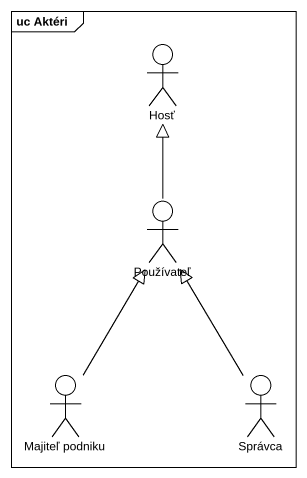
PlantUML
@startuml
mainframe uc Aktéri
actor Hosť
actor Používateľ
actor "Majiteľ podniku" as Majiteľ_podniku
actor Správca
Používateľ -up-|> Hosť
Majiteľ_podniku -up-|> Používateľ
Správca -up-|> Používateľ
@enduml
